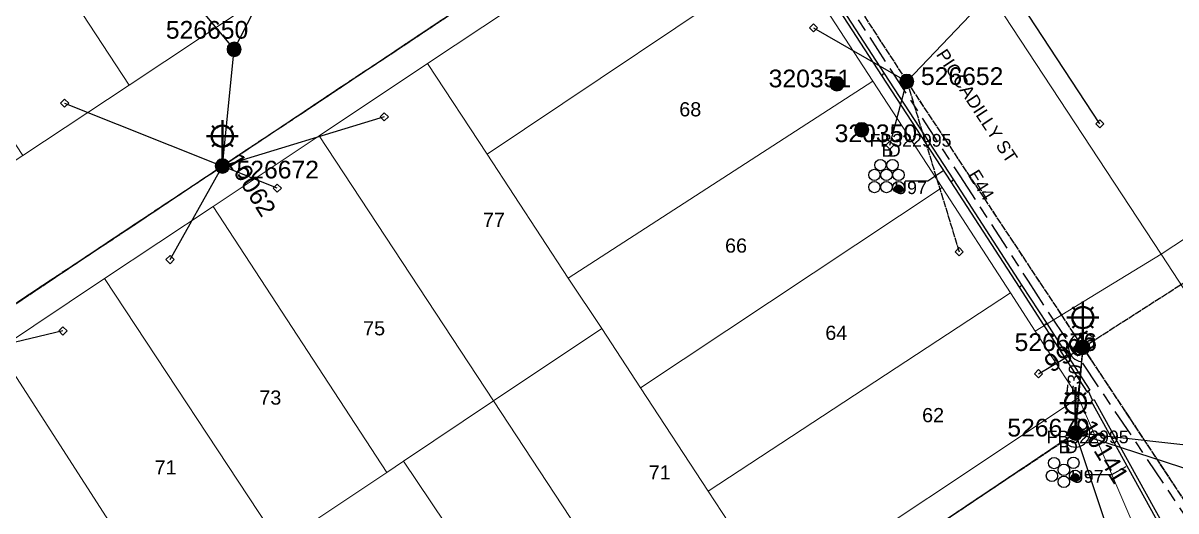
# Model space of a CAD drawing. Header units: metres. Extents: x 302064 to 304096, y 6268242 to 6271990.
# Drawn here: x 302456.1 to 302619.1, y 6271036.3 to 6271105.3 of the extents above; entities that cross this region are included whole.
import ezdxf
from ezdxf.enums import TextEntityAlignment as Align

# ---------------------------------------------------------------- set-up
doc = ezdxf.new("R2010")
doc.units = ezdxf.units.M
doc.linetypes.add('Cable Exist OH', pattern=[1, 1, 0])
doc.linetypes.add('Cable Exist UG', pattern=[8.2, 4, -1.2, 1.8, -1.2])
doc.layers.get('0').update_dxf_attribs({"color": 6})
for name, color, linetype in [('_User Miscellaneous12', 7, 'Continuous'), ('_User_LV_Exist', 7, 'Continuous'), ('Duct_SP_EXT', 7, 'Continuous'), ('Equip_SP_SL_EXT', 7, 'Continuous'), ('Mains_HV_EXT', 1, 'Continuous'), ('Mains_LV_EXT', 5, 'Continuous'), ('Mains_SL_EXT', 3, 'Continuous'), ('Services_SP_EXT', 7, 'Continuous'), ('SupportsOH_SP_TR_HV_LV_SL_EXT', 7, 'Continuous'), ('Trench_SP_EXT', 7, 'Continuous')]:
    doc.layers.add(name, color=color, linetype=linetype)
doc.layers.add('Cadastre Land Parcels_SP_EXT', color=7, linetype='Continuous', lineweight=5)
doc.layers.add('Cadastre Roads_SP_EXT', color=9, linetype='Continuous', lineweight=5)
doc.styles.add('iecARIAL', font='arial.ttf', dxfattribs={"height": 2})
doc.styles.add('POLE_LABEL', font='arial.ttf')
doc.styles.get("Standard").update_dxf_attribs({"font": 'arial.ttf'})

# ---------------------------------------------------------------- blocks, each defined once
blk = doc.blocks.new('DUCT_EXT')
blk.add_circle((0, 0.8), 0.8)
at = {"flags": 1}
blk.add_attdef('Z', (0, 0), '', height=0.2, dxfattribs=at)
at = {"flags": 9}
for tag, p in [('DUCT_CODE', (0, 0)), ('XSECT_TYPE', (0, -0.2)), ('STATE', (0, -0.6)), ('FB_REFERENCE', (0, -0.4)), ('NOTES', (0, -0.8))]:
    blk.add_attdef(tag, text='', height=0.2, dxfattribs=at).set_placement(p, align=Align.MIDDLE_LEFT)
blk = doc.blocks.new('SL_LANTERN_EXT')
at = {"lineweight": 40}
for p, q in [((-1.46, 5.68), (-1.06, 5.28)), ((0, 1.97), (0, 6.47)), ((1.46, 5.68), (1.06, 5.28)), ((-2.25, 4.22), (2.25, 4.22)), ((-1.46, 2.76), (-1.06, 3.16)), ((0, 0), (0, 2.72)), ((1.46, 2.76), (1.06, 3.16))]:
    blk.add_line(p, q, dxfattribs=at)
blk.add_circle((0, 4.22), 1.5, dxfattribs=at)
at = {"style": 'iecARIAL', "flags": 8}
blk.add_attdef('ASSET_NUM', (1.5, 1.5), '', height=2.5, dxfattribs=at)
for tag, p, height, flags in [('OPERATING_VOLTAGE', (0.98, -1.65), 0.2, 9), ('CONSTRUCTED_VOLTAGE', (0.98, -0.65), 0.2, 9), ('CONTROL_TYPE', (0.98, -0.85), 0.2, 9), ('LANTERN_PURPOSE', (0.98, -1.05), 0.2, 9), ('LANTERN_TYPE', (0.98, -1.25), 0.2, 9), ('NO_PHASES', (0.98, -1.45), 0.2, 9), ('LNUMBER', (2.18, -3.25), 2.5, 8), ('ORIENTATION', (0.98, -1.85), 0.2, 9), ('OWNED_BY', (0.98, -2.05), 0.2, 9), ('STATE', (0.98, -2.25), 0.2, 9), ('USAGE', (0.98, -2.45), 0.2, 9), ('CEXIST', (0.98, -2.65), 0.2, 9), ('CNEW', (0.98, -2.85), 0.2, 9), ('CNUMBER', (0.98, -3.05), 0.2, 9), ('CREMOVE', (0.98, -3.25), 0.2, 9), ('CREPLACE', (0.98, -3.45), 0.2, 9), ('LKINGHEIGHT', (0.98, -3.65), 0.2, 9), ('LBRACKET', (0.98, -3.85), 0.2, 9), ('LBRACKETVOCAB', (0.98, -4.05), 0.2, 9), ('LCATEGORY', (0.98, -4.25), 0.2, 9), ('LCHARGE1', (0.98, -4.45), 0.2, 9), ('LCHARGE1PERCENT', (0.98, -4.65), 0.2, 9), ('LCHARGE2', (0.98, -4.85), 0.2, 9), ('LCHARGE2PERCENT', (0.98, -5.05), 0.2, 9), ('LCHARGE3', (0.98, -5.25), 0.2, 9), ('LCHARGE3PERCENT', (0.98, -5.45), 0.2, 9), ('LEXIST', (0.98, -5.65), 0.2, 9), ('LLAMP', (0.98, -5.85), 0.2, 9), ('LLAMPVOCAB', (0.98, -6.05), 0.2, 9), ('LMAST', (0.98, -6.25), 0.2, 9), ('LMASTVOCAB', (0.98, -6.45), 0.2, 9), ('LNEW', (0.98, -6.65), 0.2, 9), ('LANTNUMBER', (0.98, -6.85), 0.2, 9), ('LOUTREACH', (0.98, -7.25), 0.2, 9), ('LOUTREACHVOCAB', (0.98, -7.45), 0.2, 9), ('LRATECODE', (0.98, -7.65), 0.2, 9), ('LREMOVE', (0.98, -7.85), 0.2, 9), ('LREPLACE', (0.98, -8.05), 0.2, 9), ('LTYPE', (0.98, -8.25), 0.2, 9), ('STREETNAME', (0.98, -9.25), 0.2, 9), ('SUBURB', (0.98, -9.45), 0.2, 1), ('LTYPEVOCAB', (0.98, -8.45), 0.2, 9), ('LEGEND', (0.98, -8.65), 0.2, 9), ('LOCATION', (0.98, -8.85), 0.2, 9), ('NOTES', (0.98, -9.05), 0.2, 9)]:
    blk.add_attdef(tag, p, '', height=height, dxfattribs=dict(flags=flags))
blk = doc.blocks.new('CCP_EXT')
at = {"flags": 9}
for tag, p in [('LIFE_SUPPORT', (0, -1.6)), ('STATE', (0, -1.8)), ('NOTES', (0, -2))]:
    blk.add_attdef(tag, text='', height=0.2, dxfattribs=at).set_placement(p, align=Align.MIDDLE_LEFT)
blk.add_wipeout([(0, 0.57), (0.57, 0), (0, -0.57), (-0.57, 0)])
blk.add_lwpolyline([(-0.57, 0), (0, 0.57), (0.57, 0), (0, -0.57), (-0.57, 0)])
at = {"flags": 1}
blk.add_attdef('Z', (0, 0), '', height=0.2, dxfattribs=at)
at = {"flags": 9}
for tag, p in [('CCP_TYPE', (0, 0)), ('CONSTRUCTED_VOLTAGE', (0, -0.2)), ('OPERATING_VOLTAGE', (0, -0.6)), ('ORIENTATION', (0, -0.8)), ('OWNED_BY', (0, -1)), ('NO_PHASES', (0, -0.4)), ('USAGE', (0, -1.2)), ('LEGEND', (0, -1.4))]:
    blk.add_attdef(tag, text='', height=0.2, dxfattribs=at).set_placement(p, align=Align.MIDDLE_LEFT)
blk = doc.blocks.new('POLE_EXT')
blk.add_hatch(color=256).paths.add_polyline_path([(-1, 0, 1), (1, 0, 1)])
blk.add_lwpolyline([(-1, 0, 1), (1, 0, 1)], format="xyb", close=True)
for tag, height, flags, p in [('pNumber', 2.5, 8, (-17.84, 2.07)), ('OWNED_BY', 0.2, 9, (1.35, -0.4)), ('SPECIAL_USE', 0.2, 9, (1.35, -0.8)), ('STATE', 0.2, 9, (1.35, -1)), ('cLV', 0.2, 9, (1.35, -1.4)), ('hDepth', 0.2, 9, (1.35, -1.6)), ('PARENT', 0.2, 9, (1.35, -0.6)), ('USAGE', 0.2, 9, (1.35, -1.2)), ('hDia', 0.2, 9, (1.35, -1.8)), ('cHV', 0.2, 9, (1.35, -2)), ('LBRACKET', 0.2, 9, (1.35, -2.2)), ('LExisting', 0.2, 9, (1.35, -2.4)), ('LANTNUMBER', 0.2, 9, (1.35, -2.6)), ('LOther', 0.2, 9, (1.35, -2.8)), ('LRemove', 0.2, 9, (1.35, -3)), ('LEGEND', 0.2, 9, (1.35, -3.2)), ('cLinedev', 0.2, 9, (1.35, -3.4)), ('pExisting', 0.2, 9, (1.35, -3.8)), ('pFooting', 0.2, 9, (1.35, -4.4)), ('pNew', 0.2, 9, (1.35, -4.6)), ('pRelocate', 0.2, 9, (1.35, -5)), ('LOCATION', 0.2, 9, (1.35, -3.6)), ('PFNUMBER', 0.2, 9, (1.35, -4)), ('NEWPFNUMBER', 0.2, 9, (1.35, -4.2)), ('pRemove', 0.2, 9, (1.35, -5.2)), ('pReplace', 0.2, 9, (1.35, -5.4)), ('pStay', 0.2, 9, (1.35, -5.6)), ('pType', 0.2, 9, (1.35, -5.8)), ('cspan', 0.2, 9, (1.35, -6)), ('STREETNAME', 0.2, 9, (1.35, -6.2)), ('SUBURB', 0.2, 9, (1.35, -6.4)), ('NOTES', 0.2, 9, (1.35, -6.6)), ('OPERATED_BY', 0.2, 9, (1.36, -7.01)), ('MAINTAINED_BY', 0.2, 9, (1.36, -6.81))]:
    blk.add_attdef(tag, text='', height=height, dxfattribs=dict(flags=flags)).set_placement(p, align=Align.MIDDLE_LEFT)
at = {"style": 'POLE_LABEL'}
for tag, height, flags, p in [('ASSET_NUM', 2.5, 8, (2, 2)), ('STRUCTURE_PLANT_NUMBER', 0.2, 9, (1.35, 0.03)), ('STREET_CODE', 0.2, 9, (1.35, -0.2))]:
    blk.add_attdef(tag, text='', height=height, dxfattribs=dict(at, flags=flags)).set_placement(p, align=Align.MIDDLE_LEFT)
at = {"flags": 1}
blk.add_attdef('Z', (1.35, -7.33), '', height=0.2, dxfattribs=at)
blk = doc.blocks.new('CABLE_LARGE_EXT')
h = blk.add_hatch(color=256)
edge = h.paths.add_edge_path()
edge.add_arc((0, 0.55), 0.55, 0, 360)
blk.add_circle((0, 0.55), 0.55)
at = {"flags": 1}
blk.add_attdef('Z', (0, 0), '', height=0.2, dxfattribs=at)
at = {"flags": 9}
for tag, p in [('COND_CODE', (0, 0)), ('STATE', (0, -0.4)), ('XSECT_SIZE', (0, -0.6)), ('FB_REFERENCE', (0, -0.2)), ('NOTES', (0, -0.8))]:
    blk.add_attdef(tag, text='', height=0.2, dxfattribs=at).set_placement(p, align=Align.MIDDLE_LEFT)

msp = doc.modelspace()

# ---------------------------------------------------------------- linework, layer by layer
at = {"layer": '_User Miscellaneous12'}
for p, q in [((302577.4278, 6271097.8531), (302577.6289, 6271097.984)), ((302577.8301, 6271098.1149), (302577.6289, 6271097.984)), ((302587.2239, 6271082.8169), (302587.425, 6271082.9478)), ((302587.6262, 6271083.0786), (302587.425, 6271082.9478)), ((302596.8989, 6271067.9125), (302597.1003, 6271068.0431)), ((302596.8989, 6271067.9125), (302600.4013, 6271062.508)), ((302597.3016, 6271068.1736), (302597.1003, 6271068.0431)), ((302597.3016, 6271068.1736), (302600.8041, 6271062.7691)), ((302600.4013, 6271062.508), (302600.6027, 6271062.6385)), ((302600.4013, 6271062.508), (302601.3884, 6271060.9849)), ((302600.8041, 6271062.7691), (302600.6027, 6271062.6385)), ((302600.8041, 6271062.7691), (302601.7912, 6271061.246)), ((302601.3884, 6271060.9849), (302601.5898, 6271061.1154)), ((302601.3884, 6271060.9849), (302601.5898, 6271061.1154)), ((302601.3884, 6271060.9849), (302601.3884, 6271060.9849)), ((302601.3884, 6271060.9849), (302606.5032, 6271053.093)), ((302601.7912, 6271061.246), (302601.5898, 6271061.1154)), ((302601.7912, 6271061.246), (302601.5898, 6271061.1154)), ((302601.7912, 6271061.246), (302601.7912, 6271061.246)), ((302601.7912, 6271061.246), (302606.906, 6271053.3541)), ((302606.5032, 6271053.093), (302606.7046, 6271053.2235)), ((302606.906, 6271053.3541), (302606.7046, 6271053.2235)), ((302607.0756, 6271051.7875), (302607.2856, 6271051.9037)), ((302607.0756, 6271051.7875), (302616.8912, 6271034.0587)), ((302607.4956, 6271052.02), (302607.2856, 6271051.9037)), ((302607.4956, 6271052.02), (302617.3111, 6271034.2912))]:
    msp.add_line(p, q, dxfattribs=at)
at = {"layer": '_User_LV_Exist', "linetype": 'Cable Exist OH'}
for points in [[(302605.905, 6271059.408), (302635.682, 6271078.481)], [(302605.905, 6271059.408), (302604.881, 6271047.317)], [(302605.905, 6271059.408), (302646.413, 6270998.211)], [(302604.881, 6271047.317), (302579.5, 6271030.315)]]:
    msp.add_lwpolyline(points, dxfattribs=at)
at = {"layer": '_User_LV_Exist', "linetype": 'Continuous'}
for points in [[(302604.8111, 6271061.0816, 0.70812397), (302605.646, 6271057.424)], [(302607.6106, 6271060.4781, 0.41122045), (302604.7861, 6271061.0661)], [(302603.217, 6271046.209, 1.56077817), (302605.127, 6271049.303)]]:
    msp.add_lwpolyline(points, format="xyb", dxfattribs=at)
at = {"layer": 'Cadastre Land Parcels_SP_EXT', "linetype": 'Continuous'}
for points in [[(302684.923, 6271153.047), (302679.725, 6271160.801), (302637.068, 6271134.403), (302594.818, 6271106.28), (302616.971, 6271072.583), (302678.684, 6271113.214), (302701.279, 6271128.335), (302699.336, 6271131.24), (302684.923, 6271153.047)], [(302471.06, 6271096.493), (302486.183, 6271106.52), (302458.896, 6271148.408), (302443.647, 6271138.256), (302471.06, 6271096.493)], [(302471.06, 6271096.493), (302443.647, 6271138.256), (302428.697, 6271128.301), (302456.054, 6271086.532), (302471.06, 6271096.493)], [(302558.468, 6271124.316), (302552.245, 6271125.394), (302513.245, 6271099.527), (302521.706, 6271086.702), (302564.344, 6271115.312), (302558.468, 6271124.316)], [(302576.204, 6271097.057), (302564.344, 6271115.312), (302521.706, 6271086.702), (302533.151, 6271069.203), (302576.204, 6271097.057)], [(302521.706, 6271086.702), (302513.245, 6271099.527), (302497.943, 6271089.338), (302522.584, 6271051.835), (302537.898, 6271062.071), (302533.151, 6271069.203), (302521.706, 6271086.702)], [(302586, 6271082.021), (302576.204, 6271097.057), (302533.151, 6271069.203), (302537.898, 6271062.071), (302543.356, 6271053.678), (302586, 6271082.021)], [(302522.584, 6271051.835), (302497.943, 6271089.338), (302482.931, 6271079.347), (302507.486, 6271041.742), (302509.843, 6271043.319), (302522.584, 6271051.835)], [(302595.674, 6271067.118), (302586, 6271082.021), (302543.356, 6271053.678), (302552.958, 6271039.073), (302595.674, 6271067.118)], [(302497.04, 6271034.735), (302507.486, 6271041.742), (302482.931, 6271079.347), (302467.601, 6271069.135), (302492.354, 6271031.634), (302497.04, 6271034.735)], [(302476.94, 6271021.324), (302483.892, 6271025.998), (302492.354, 6271031.634), (302467.601, 6271069.135), (302452.581, 6271059.133), (302476.94, 6271021.324)], [(302599.176, 6271061.714), (302595.674, 6271067.118), (302552.958, 6271039.073), (302562.823, 6271023.998), (302605.278, 6271052.299), (302599.176, 6271061.714)], [(302543.356, 6271053.678), (302537.898, 6271062.071), (302522.584, 6271051.835), (302547.589, 6271013.776), (302562.823, 6271023.998), (302552.958, 6271039.073), (302543.356, 6271053.678)], [(302462.27, 6271011.547), (302470.841, 6271017.243), (302476.94, 6271021.324), (302452.581, 6271059.133), (302437.286, 6271048.943), (302462.27, 6271011.547)], [(302547.589, 6271013.776), (302522.584, 6271051.835), (302509.843, 6271043.319), (302535.264, 6271005.534), (302547.589, 6271013.776)], [(302535.264, 6271005.534), (302509.843, 6271043.319), (302507.486, 6271041.742), (302497.04, 6271034.735), (302521.835, 6270996.572), (302535.264, 6271005.534)]]:
    msp.add_lwpolyline(points, close=True, dxfattribs=at)
at = {"layer": 'Cadastre Roads_SP_EXT', "linetype": 'Continuous'}
for points in [[(302678.684, 6271113.214), (302616.971, 6271072.583), (302621.1, 6271066.299)], [(302614.007, 6271032.113), (302609.512, 6271042.508), (302605.278, 6271052.299), (302562.823, 6271023.998)]]:
    msp.add_lwpolyline(points, dxfattribs=at)
at = {"layer": 'Duct_SP_EXT'}
for p, q in [((302577.4278, 6271097.8531), (302577.6289, 6271097.984)), ((302577.8301, 6271098.1149), (302577.6289, 6271097.984)), ((302587.2239, 6271082.8169), (302587.425, 6271082.9478)), ((302587.6262, 6271083.0786), (302587.425, 6271082.9478)), ((302596.8989, 6271067.9125), (302597.1003, 6271068.0431)), ((302596.8989, 6271067.9125), (302600.4013, 6271062.508)), ((302597.3016, 6271068.1736), (302597.1003, 6271068.0431)), ((302597.3016, 6271068.1736), (302600.8041, 6271062.7691)), ((302600.4013, 6271062.508), (302600.6027, 6271062.6385)), ((302600.4013, 6271062.508), (302601.3884, 6271060.9849)), ((302600.8041, 6271062.7691), (302600.6027, 6271062.6385)), ((302600.8041, 6271062.7691), (302601.7912, 6271061.246)), ((302601.3884, 6271060.9849), (302601.5898, 6271061.1154)), ((302601.3884, 6271060.9849), (302601.5898, 6271061.1154)), ((302601.3884, 6271060.9849), (302601.3884, 6271060.9849)), ((302601.3884, 6271060.9849), (302606.5032, 6271053.093)), ((302601.7912, 6271061.246), (302601.5898, 6271061.1154)), ((302601.7912, 6271061.246), (302601.5898, 6271061.1154)), ((302601.7912, 6271061.246), (302601.7912, 6271061.246)), ((302601.7912, 6271061.246), (302606.906, 6271053.3541)), ((302606.5032, 6271053.093), (302606.7046, 6271053.2235)), ((302606.906, 6271053.3541), (302606.7046, 6271053.2235)), ((302607.0756, 6271051.7875), (302607.2856, 6271051.9037)), ((302607.0756, 6271051.7875), (302616.8912, 6271034.0587)), ((302607.4956, 6271052.02), (302607.2856, 6271051.9037)), ((302607.4956, 6271052.02), (302617.3111, 6271034.2912))]:
    msp.add_line(p, q, dxfattribs=at)
for points in [[(302580.7646, 6271082.9505), (302583.985, 6271082.9505), (302586.0992, 6271084.3464)], [(302606.2119, 6271041.4558), (302609.9961, 6271041.4558), (302612.0445, 6271042.5872)]]:
    msp.add_lwpolyline(points, dxfattribs=at)
at = {"layer": 'Mains_LV_EXT', "linetype": 'Cable Exist OH'}
for points in [[(302605.905, 6271059.408), (302635.682, 6271078.481)], [(302605.905, 6271059.408), (302604.881, 6271047.317)], [(302605.905, 6271059.408), (302646.413, 6270998.211)], [(302604.881, 6271047.317), (302579.5, 6271030.315)]]:
    msp.add_lwpolyline(points, dxfattribs=at)
at = {"layer": 'Mains_LV_EXT', "linetype": 'Continuous'}
for points in [[(302604.8111, 6271061.0816, 0.70812397), (302605.646, 6271057.424)], [(302607.6106, 6271060.4781, 0.41122045), (302604.7861, 6271061.0661)], [(302603.217, 6271046.209, 1.56077817), (302605.127, 6271049.303)]]:
    msp.add_lwpolyline(points, format="xyb", dxfattribs=at)
at = {"layer": 'Mains_SL_EXT', "linetype": 'Cable Exist OH'}
for points in [[(302604.881, 6271047.317), (302605.905, 6271059.408)], [(302541.837, 6271005.126), (302579.5, 6271030.315), (302604.881, 6271047.317)]]:
    msp.add_lwpolyline(points, dxfattribs=at)
at = {"layer": 'Services_SP_EXT'}
for points in [[(302485.917, 6271101.552), (302473.9135, 6271116.0015)], [(302492.3403, 6271114.0922), (302485.917, 6271101.552)], [(302589.974, 6271106.36), (302581.016, 6271097.007)], [(302484.2591, 6271085.0449), (302485.917, 6271101.552)], [(302611.2393, 6271028.227), (302604.881, 6271047.317)], [(302645.7599, 6271033.9932), (302604.881, 6271047.317)], [(302639.3982, 6271043.4805), (302604.881, 6271047.317)]]:
    msp.add_lwpolyline(points, dxfattribs=at)
at = {"layer": 'Trench_SP_EXT', "linetype": 'Cable Exist UG'}
msp.add_lwpolyline([(302606.6277, 6271053.3422), (302607.2856, 6271051.9037)], dxfattribs=at)

# ---------------------------------------------------------------- block references
at = {"layer": 'Duct_SP_EXT'}
for name, p in [('DUCT_EXT', (302577.2926, 6271084.3821)), ('DUCT_EXT', (302578.9927, 6271084.3821)), ('DUCT_EXT', (302576.4427, 6271082.9822)), ('DUCT_EXT', (302578.1427, 6271082.9822)), ('DUCT_EXT', (302579.8427, 6271082.9822)), ('DUCT_EXT', (302576.4427, 6271081.2821)), ('DUCT_EXT', (302578.1427, 6271081.2821)), ('DUCT_EXT', (302579.8427, 6271081.2821)), ('CABLE_LARGE_EXT', (302579.8427, 6271081.2821)), ('DUCT_EXT', (302601.8453, 6271042.2594)), ('DUCT_EXT', (302603.2181, 6271041.302)), ('DUCT_EXT', (302604.5655, 6271042.2974)), ('DUCT_EXT', (302601.5409, 6271040.4523)), ('DUCT_EXT', (302603.2181, 6271039.602)), ('DUCT_EXT', (302604.8127, 6271040.4713)), ('CABLE_LARGE_EXT', (302604.8127, 6271040.4713))]:
    msp.add_blockref(name, p, dxfattribs=at)
at = {"layer": 'Equip_SP_SL_EXT'}
ref = msp.add_blockref('SL_LANTERN_EXT', (302484.259, 6271085.045), dxfattribs=at)
ref.add_attrib('ASSET_NUM', '10062', dxfattribs={"layer": '0', "height": 2.5, "rotation": 302.009868, "style": 'iecARIAL'}).set_placement((302485.759, 6271086.545), align=Align.MIDDLE_LEFT)
ref = msp.add_blockref('SL_LANTERN_EXT', (302605.905, 6271059.408), dxfattribs=at)
ref.add_attrib('ASSET_NUM', '9965', dxfattribs={"layer": '0', "height": 2.5, "rotation": 31.726837, "style": 'iecARIAL'}).set_placement((302607.405, 6271060.908), align=Align.MIDDLE_RIGHT)
ref = msp.add_blockref('SL_LANTERN_EXT', (302604.881, 6271047.317), dxfattribs=at)
ref.add_attrib('ASSET_NUM', '10141', dxfattribs={"layer": '0', "height": 2.5, "rotation": 301.58113, "style": 'iecARIAL'}).set_placement((302606.381, 6271048.817), align=Align.MIDDLE_LEFT)
at = {"layer": 'SupportsOH_SP_TR_HV_LV_SL_EXT'}
ref = msp.add_blockref('POLE_EXT', (302485.917, 6271101.552), dxfattribs=at)
ref.add_attrib('ASSET_NUM', '526650', dxfattribs={"layer": '0', "height": 2.5, "style": 'POLE_LABEL'}).set_placement((302487.917, 6271102.302), align=Align.BOTTOM_RIGHT)
ref = msp.add_blockref('POLE_EXT', (302571.141, 6271096.675), dxfattribs=at)
ref.add_attrib('ASSET_NUM', '320351', dxfattribs={"layer": '0', "height": 2.5, "style": 'POLE_LABEL'}).set_placement((302573.141, 6271097.425), align=Align.MIDDLE_RIGHT)
ref = msp.add_blockref('POLE_EXT', (302581.016, 6271097.007), dxfattribs=at)
ref.add_attrib('ASSET_NUM', '526652', dxfattribs={"layer": '0', "height": 2.5, "rotation": 359.988542, "style": 'POLE_LABEL'}).set_placement((302583.016, 6271097.757), align=Align.MIDDLE_LEFT)
ref = msp.add_blockref('POLE_EXT', (302605.905, 6271059.408), dxfattribs=at)
ref.add_attrib('ASSET_NUM', '526676', dxfattribs={"layer": '0', "height": 2.5, "rotation": 0.036669, "style": 'POLE_LABEL'}).set_placement((302607.905, 6271060.158), align=Align.MIDDLE_RIGHT)
ref = msp.add_blockref('POLE_EXT', (302604.881, 6271047.317), dxfattribs=at)
ref.add_attrib('ASSET_NUM', '526679', dxfattribs={"layer": '0', "height": 2.5, "style": 'POLE_LABEL'}).set_placement((302606.881, 6271048.067), align=Align.MIDDLE_RIGHT)

# ---------------------------------------------------------------- texts
at = {"layer": 'Cadastre Land Parcels_SP_EXT'}
for s, p in [('68', (302548.8512, 6271092.0685)), ('77', (302521.0879, 6271076.446)), ('66', (302555.3218, 6271072.806)), ('75', (302504.1574, 6271061.1162)), ('64', (302569.497, 6271060.4725)), ('73', (302489.4824, 6271051.3186)), ('62', (302583.1818, 6271048.8404)), ('71', (302474.6736, 6271041.4448)), ('71', (302544.5346, 6271040.7385))]:
    msp.add_text(s, height=2, dxfattribs=at).set_placement(p)
at = {"layer": 'Cadastre Roads_SP_EXT'}
msp.add_text('PICCADILLY ST', height=1.8, rotation=303.184143, dxfattribs=at).set_placement((302585.1033, 6271100.8177))
at = {"layer": 'Duct_SP_EXT'}
for s, p in [('FB322995', (302575.7427, 6271087.7821)), ('B', (302577.4428, 6271086.3821)), ('D', (302578.3427, 6271086.3821)), ('U97', (302579.2427, 6271081.0821)), ('FB322995', (302600.78, 6271045.8547)), ('B', (302602.48, 6271044.4546)), ('D', (302603.38, 6271044.4546)), ('U97', (302604.2128, 6271040.2714))]:
    msp.add_text(s, height=1.8, dxfattribs=at).set_placement(p)
at = {"layer": 'Mains_LV_EXT'}
for s, rotation, p in [('E44', 301.882017, (302589.592, 6271083.808)), ('E30', 84.090233, (302605.3158, 6271052.4518))]:
    msp.add_text(s, height=1.8, rotation=rotation, dxfattribs=at).set_placement(p)

# ---------------------------------------------------------------- next in the draw order: block references
at = {"layer": 'Services_SP_EXT'}
for p in [(302567.8452, 6271104.5889), (302461.9561, 6271093.9295), (302507.1527, 6271091.9863), (302608.3082, 6271091.0257), (302578.636, 6271087.9977), (302492.0241, 6271081.9107), (302476.8562, 6271071.812), (302588.4245, 6271072.94), (302461.7213, 6271061.7322), (302599.6391, 6271055.6937)]:
    msp.add_blockref('CCP_EXT', p, dxfattribs=at)

# ---------------------------------------------------------------- next in the draw order: block references
for p in [(302567.8452, 6271104.5889), (302461.9561, 6271093.9295), (302507.1527, 6271091.9863), (302608.3082, 6271091.0257), (302578.636, 6271087.9977), (302492.0241, 6271081.9107), (302476.8562, 6271071.812), (302588.4245, 6271072.94), (302461.7213, 6271061.7322), (302599.6391, 6271055.6937)]:
    msp.add_blockref('CCP_EXT', p, dxfattribs=at)

# ---------------------------------------------------------------- next in the draw order: linework, layer by layer
at = {"layer": '_User Miscellaneous12'}
for p, q in [((302565.9698, 6271116.3706), (302577.8301, 6271098.1149)), ((302565.5675, 6271116.1087), (302577.4278, 6271097.8531)), ((302577.4278, 6271097.8531), (302587.2239, 6271082.8169)), ((302577.8301, 6271098.1149), (302587.6262, 6271083.0786)), ((302587.2239, 6271082.8169), (302596.8989, 6271067.9125)), ((302587.6262, 6271083.0786), (302597.3016, 6271068.1736))]:
    msp.add_line(p, q, dxfattribs=at)
at = {"layer": '_User_LV_Exist', "linetype": 'Cable Exist OH'}
for points in [[(302561.818, 6271126.51), (302581.016, 6271097.007)], [(302484.259, 6271085.045), (302522.214, 6271110.285)], [(302581.016, 6271097.007), (302605.905, 6271059.408)], [(302581.016, 6271097.007), (302588.4245, 6271072.94)], [(302442.373, 6271057.25), (302484.259, 6271085.045)]]:
    msp.add_lwpolyline(points, dxfattribs=at)
at = {"layer": 'Cadastre Roads_SP_EXT', "linetype": 'Continuous'}
msp.add_lwpolyline([(302406.7766, 6271028.6486), (302422.2773, 6271038.9568), (302437.2859, 6271048.9434), (302452.5814, 6271059.1329), (302467.6014, 6271069.1348), (302482.9313, 6271079.3468), (302497.9433, 6271089.3385), (302513.2448, 6271099.5271), (302552.2453, 6271125.3941), (302540.1837, 6271142.3888), (302522.8118, 6271130.8696), (302501.6767, 6271116.8551), (302486.1829, 6271106.5203), (302471.0603, 6271096.4925), (302456.0535, 6271086.5317), (302440.7798, 6271076.4143), (302425.8364, 6271066.5314), (302410.528, 6271056.4052), (302395.4132, 6271046.4044), (302379.8128, 6271036.0512)], dxfattribs=at)
msp.add_lwpolyline([(302577.915, 6271131.953), (302575.24, 6271136.039), (302565.808, 6271129.446), (302558.468, 6271124.316), (302564.344, 6271115.312), (302576.204, 6271097.057), (302586, 6271082.021), (302595.674, 6271067.118), (302599.176, 6271061.714), (302609.258, 6271067.872), (302616.971, 6271072.583), (302594.818, 6271106.28), (302586.466, 6271118.919), (302577.915, 6271131.953)], close=True, dxfattribs=at)
at = {"layer": 'Duct_SP_EXT'}
for p, q in [((302565.9698, 6271116.3706), (302577.8301, 6271098.1149)), ((302565.5675, 6271116.1087), (302577.4278, 6271097.8531)), ((302577.4278, 6271097.8531), (302587.2239, 6271082.8169)), ((302577.8301, 6271098.1149), (302587.6262, 6271083.0786)), ((302587.2239, 6271082.8169), (302596.8989, 6271067.9125)), ((302587.6262, 6271083.0786), (302597.3016, 6271068.1736))]:
    msp.add_line(p, q, dxfattribs=at)
at = {"layer": 'Mains_HV_EXT', "linetype": 'Cable Exist UG'}
msp.add_lwpolyline([(302520.5459, 6271186.9194), (302524.3744, 6271180.9701), (302534.4967, 6271165.5672), (302535.5459, 6271163.9725), (302546.8555, 6271146.799), (302561.5471, 6271125.0872), (302561.5471, 6271125.0872), (302566.8581, 6271116.9491), (302578.7187, 6271098.6929), (302588.5148, 6271083.6566), (302598.191, 6271068.7503), (302601.2912, 6271063.9663), (302623.7716, 6271030.5121), (302623.7716, 6271030.5121), (302644.1686, 6270999.7825), (302663.3346, 6270970.8214), (302668.1634, 6270963.5316), (302679.9288, 6270971.0817), (302686.8368, 6270970.7462), (302686.8368, 6270970.7462), (302727.4645, 6270997.4457), (302748.5908, 6271011.2803), (302767.8236, 6271023.8544), (302769.8505, 6271024.0543)], dxfattribs=at)
at = {"layer": 'Mains_HV_EXT', "linetype": 'Cable Exist OH'}
for points in [[(302561.818, 6271126.51), (302581.016, 6271097.007), (302605.8834, 6271059.4268), (302646.413, 6270998.2111)], [(302522.214, 6271110.285), (302414.804, 6271038.799)]]:
    msp.add_lwpolyline(points, dxfattribs=at)
at = {"layer": 'Mains_LV_EXT', "linetype": 'Cable Exist OH'}
for points in [[(302561.818, 6271126.51), (302581.016, 6271097.007)], [(302484.259, 6271085.045), (302522.214, 6271110.285)], [(302581.016, 6271097.007), (302605.905, 6271059.408)], [(302581.016, 6271097.007), (302588.4245, 6271072.94)], [(302442.373, 6271057.25), (302484.259, 6271085.045)]]:
    msp.add_lwpolyline(points, dxfattribs=at)
at = {"layer": 'Mains_SL_EXT', "linetype": 'Cable Exist OH'}
for points in [[(302561.818, 6271126.51), (302581.016, 6271097.007), (302605.905, 6271059.408)], [(302605.905, 6271059.408), (302635.682, 6271078.481), (302664.564, 6271096.981)], [(302379.6789, 6271015.6387), (302414.8039, 6271038.799), (302442.375, 6271057.149), (302484.259, 6271085.045)]]:
    msp.add_lwpolyline(points, dxfattribs=at)
at = {"layer": 'Services_SP_EXT'}
for points in [[(302608.3083, 6271091.0257), (302598.233, 6271106.36), (302589.974, 6271106.36)], [(302567.8452, 6271104.5889), (302581.016, 6271097.007)], [(302578.6361, 6271087.9977), (302581.016, 6271097.007)], [(302461.9561, 6271093.9295), (302484.259, 6271085.045)], [(302507.1527, 6271091.9863), (302484.259, 6271085.0449)], [(302476.8562, 6271071.812), (302484.259, 6271085.045)], [(302492.0241, 6271081.9107), (302484.259, 6271085.045)], [(302461.7213, 6271061.7323), (302442.375, 6271057.149)], [(302599.6391, 6271055.6936), (302605.905, 6271059.408)]]:
    msp.add_lwpolyline(points, dxfattribs=at)

# ---------------------------------------------------------------- next in the draw order: block references
at = {"layer": 'SupportsOH_SP_TR_HV_LV_SL_EXT'}
ref = msp.add_blockref('POLE_EXT', (302574.641, 6271090.175), dxfattribs=at)
ref.add_attrib('ASSET_NUM', '320350', dxfattribs={"layer": '0', "height": 2.5, "style": 'POLE_LABEL'}).set_placement((302576.641, 6271090.925), align=Align.TOP_CENTER)
ref = msp.add_blockref('POLE_EXT', (302484.259, 6271085.045), dxfattribs=at)
ref.add_attrib('ASSET_NUM', '526672', dxfattribs={"layer": '0', "height": 2.5, "rotation": 359.996945, "style": 'POLE_LABEL'}).set_placement((302486.259, 6271085.795), align=Align.TOP_LEFT)

doc.saveas('drawing.dxf')
